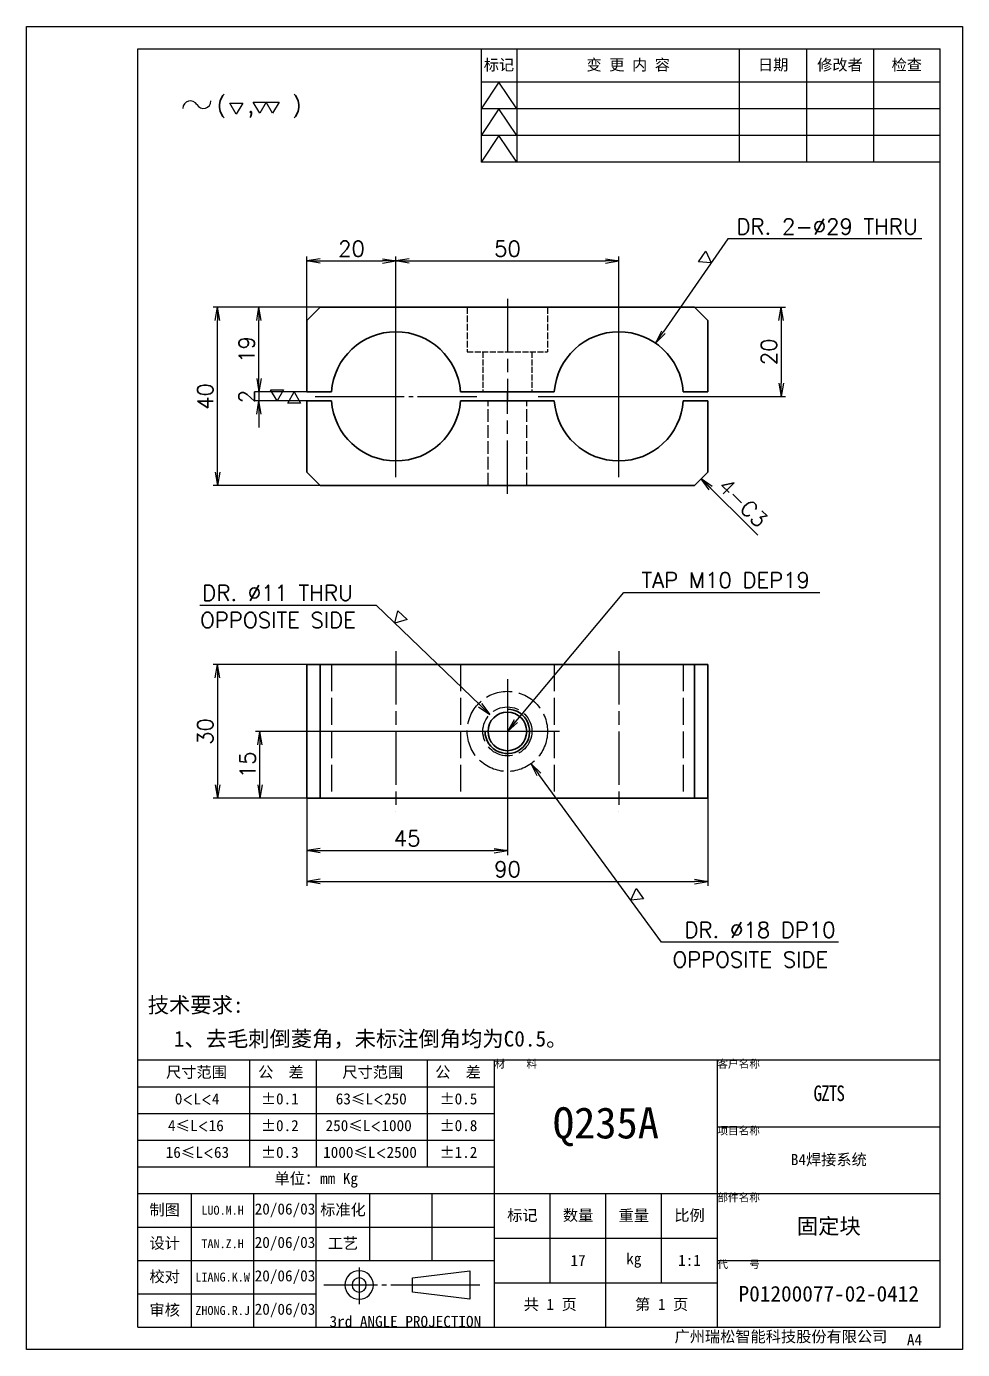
# Model space of a CAD drawing. Header units: millimetres. Extents: x -73083 to 81340, y -6859 to 6812.
# Drawn here: x 50551.1 to 50761.1, y -6850.2 to -6553.2 of the extents above; entities that cross this region are included whole.
import ezdxf

# ---------------------------------------------------------------- set-up
doc = ezdxf.new("R2010")
doc.units = ezdxf.units.MM
for name, pattern in [('AM_ISO02W050', [7.5, 6, -1.5]), ('AM_ISO08W050', [18, 12, -1.5, 3, -1.5]), ('CENTER-HOKUTO', [23, 20, -1, 1, -1])]:
    doc.linetypes.add(name, pattern=pattern)
for name, color, linetype in [('A4', 7, 'Continuous'), ('title_frame', 7, 'Continuous'), ('word_dim', 253, 'Continuous')]:
    doc.layers.add(name, color=color, linetype=linetype)
for name, color, linetype, lineweight in [('AM_7', 2, 'AM_ISO08W050', 25), ('AM_HID', 1, 'AM_ISO02W050', 25), ('SOLID LINE', 7, 'Continuous', 30)]:
    doc.layers.add(name, color=color, linetype=linetype, lineweight=lineweight)
doc.styles.get("Standard").update_dxf_attribs({"font": 'romans.shx', "bigfont": 'bigfont.shx'})
doc.dimstyles.new('STANDARD 1-1', dxfattribs={"dimtxt": 3.5, "dimasz": 3, "dimexe": 1, "dimexo": 0, "dimgap": 1, "dimtad": 3, "dimdsep": 46, "dimtxsty": 'Standard', "dimblk1": 'OPEN', "dimblk2": 'OPEN', "dimsah": 1, "dimcen": 0, "dimclrd": 256, "dimclre": 256, "dimclrt": 3, "dimazin": 2, "dimtfac": 1, "dimtmove": 0, "dimatfit": 3, "dimldrblk": 'OPEN', "dimfxl": 0, "dimtolj": 1, "dimtzin": 0, "dimarcsym": 0})

# ---------------------------------------------------------------- blocks, each defined once
blk = doc.blocks.new('_Open')
at = {"color": 0, "lineweight": -2}
for p, q in [((-1, 0.167), (0, 0)), ((-1, -0.167), (0, 0)), ((0, 0), (-1, 0))]:
    blk.add_line(p, q, dxfattribs=at)
blk = doc.blocks.new('*D505')
at = {"layer": 'DEFPOINTS', "color": 0, "ltscale": 2}
for p in [(50593.92, -6616.27), (50616.96, -6616.27), (50616.96, -6656.27)]:
    blk.add_point(p, dxfattribs=at)
at = {"layer": 'word_dim', "lineweight": -2, "ltscale": 2}
for p, q in [((50616.96, -6616.27), (50592.92, -6616.27)), ((50593.92, -6653.27), (50593.92, -6619.27)), ((50616.96, -6656.27), (50592.92, -6656.27))]:
    blk.add_line(p, q, dxfattribs=at)
at = {"layer": 'word_dim', "lineweight": -2, "ltscale": 2, "xscale": 3, "yscale": 3, "zscale": 3}
for p, rotation in [((50593.92, -6616.27), 90), ((50593.92, -6656.27), 270)]:
    blk.add_blockref('_Open', p, dxfattribs=dict(at, rotation=rotation))
at = {"layer": 'word_dim', "color": 3, "ltscale": 2, "insert": (50591.17, -6636.27), "char_height": 3.5, "attachment_point": 5, "rotation": 90}
blk.add_mtext('\\A1;40', dxfattribs=at)
blk = doc.blocks.new('*D506')
at = {"layer": 'DEFPOINTS', "color": 0, "ltscale": 2}
for p in [(50603.23, -6616.27), (50616.96, -6616.27), (50613.96, -6635.27)]:
    blk.add_point(p, dxfattribs=at)
at = {"layer": 'word_dim', "lineweight": -2, "ltscale": 2}
for p, q in [((50616.96, -6616.27), (50602.23, -6616.27)), ((50603.23, -6632.27), (50603.23, -6619.27)), ((50613.96, -6635.27), (50602.23, -6635.27))]:
    blk.add_line(p, q, dxfattribs=at)
at = {"layer": 'word_dim', "lineweight": -2, "ltscale": 2, "xscale": 3, "yscale": 3, "zscale": 3}
for p, rotation in [((50603.23, -6616.27), 90), ((50603.23, -6635.27), 270)]:
    blk.add_blockref('_Open', p, dxfattribs=dict(at, rotation=rotation))
at = {"layer": 'word_dim', "color": 3, "ltscale": 2, "insert": (50600.48, -6625.77), "char_height": 3.5, "attachment_point": 5, "rotation": 90}
blk.add_mtext('\\A1;19', dxfattribs=at)
blk = doc.blocks.new('*D507')
at = {"layer": 'DEFPOINTS', "color": 0, "ltscale": 2}
for p in [(50603.23, -6637.27), (50613.96, -6635.27), (50613.96, -6637.27)]:
    blk.add_point(p, dxfattribs=at)
at = {"layer": 'word_dim', "lineweight": -2, "ltscale": 2}
for p, q in [((50603.23, -6632.27), (50603.23, -6629.27)), ((50613.96, -6635.27), (50602.23, -6635.27)), ((50613.96, -6637.27), (50602.23, -6637.27)), ((50603.23, -6635.27), (50603.23, -6637.27)), ((50603.23, -6640.27), (50603.23, -6643.27))]:
    blk.add_line(p, q, dxfattribs=at)
at = {"layer": 'word_dim', "lineweight": -2, "ltscale": 2, "xscale": 3, "yscale": 3, "zscale": 3}
for p, rotation in [((50603.23, -6635.27), 270), ((50603.23, -6637.27), 90)]:
    blk.add_blockref('_Open', p, dxfattribs=dict(at, rotation=rotation))
at = {"layer": 'word_dim', "color": 3, "ltscale": 2, "insert": (50600.48, -6636.27), "char_height": 3.5, "attachment_point": 5, "rotation": 90}
blk.add_mtext('\\A1;2', dxfattribs=at)
blk = doc.blocks.new('*D508')
at = {"layer": 'DEFPOINTS', "color": 0, "ltscale": 2}
for p in [(50633.96, -6605.88), (50613.96, -6619.27), (50633.96, -6636.27)]:
    blk.add_point(p, dxfattribs=at)
at = {"layer": 'word_dim', "lineweight": -2, "ltscale": 2}
for p, q in [((50613.96, -6619.27), (50613.96, -6604.88)), ((50633.96, -6636.27), (50633.96, -6604.88)), ((50616.96, -6605.88), (50630.96, -6605.88))]:
    blk.add_line(p, q, dxfattribs=at)
at = {"layer": 'word_dim', "lineweight": -2, "ltscale": 2, "xscale": 3, "yscale": 3, "zscale": 3, "rotation": 180}
blk.add_blockref('_Open', (50613.96, -6605.88), dxfattribs=at)
at = {"layer": 'word_dim', "lineweight": -2, "ltscale": 2, "xscale": 3, "yscale": 3, "zscale": 3}
blk.add_blockref('_Open', (50633.96, -6605.88), dxfattribs=at)
at = {"layer": 'word_dim', "color": 3, "ltscale": 2, "insert": (50623.96, -6603.13), "char_height": 3.5, "attachment_point": 5}
blk.add_mtext('\\A1;20', dxfattribs=at)
blk = doc.blocks.new('*D509')
at = {"layer": 'DEFPOINTS', "color": 0, "ltscale": 2}
for p in [(50683.96, -6605.88), (50633.96, -6636.27), (50683.96, -6636.27)]:
    blk.add_point(p, dxfattribs=at)
at = {"layer": 'word_dim', "lineweight": -2, "ltscale": 2}
for p, q in [((50633.96, -6636.27), (50633.96, -6604.88)), ((50683.96, -6636.27), (50683.96, -6604.88)), ((50636.96, -6605.88), (50680.96, -6605.88))]:
    blk.add_line(p, q, dxfattribs=at)
at = {"layer": 'word_dim', "lineweight": -2, "ltscale": 2, "xscale": 3, "yscale": 3, "zscale": 3, "rotation": 180}
blk.add_blockref('_Open', (50633.96, -6605.88), dxfattribs=at)
at = {"layer": 'word_dim', "lineweight": -2, "ltscale": 2, "xscale": 3, "yscale": 3, "zscale": 3}
blk.add_blockref('_Open', (50683.96, -6605.88), dxfattribs=at)
at = {"layer": 'word_dim', "color": 3, "ltscale": 2, "insert": (50658.96, -6603.13), "char_height": 3.5, "attachment_point": 5}
blk.add_mtext('\\A1;50', dxfattribs=at)
blk = doc.blocks.new('*D510')
at = {"layer": 'DEFPOINTS', "color": 0, "ltscale": 2}
for p in [(50700.96, -6616.27), (50683.96, -6636.27), (50720.38, -6636.27)]:
    blk.add_point(p, dxfattribs=at)
at = {"layer": 'word_dim', "lineweight": -2, "ltscale": 2}
for p, q in [((50700.96, -6616.27), (50721.38, -6616.27)), ((50720.38, -6619.27), (50720.38, -6633.27)), ((50683.96, -6636.27), (50721.38, -6636.27))]:
    blk.add_line(p, q, dxfattribs=at)
at = {"layer": 'word_dim', "lineweight": -2, "ltscale": 2, "xscale": 3, "yscale": 3, "zscale": 3}
for p, rotation in [((50720.38, -6616.27), 90), ((50720.38, -6636.27), 270)]:
    blk.add_blockref('_Open', p, dxfattribs=dict(at, rotation=rotation))
at = {"layer": 'word_dim', "color": 3, "ltscale": 2, "insert": (50717.63, -6626.27), "char_height": 3.5, "attachment_point": 5, "rotation": 90}
blk.add_mtext('\\A1;20', dxfattribs=at)
blk = doc.blocks.new('*D511')
at = {"layer": 'DEFPOINTS', "color": 0, "ltscale": 2}
for p in [(50692.21, -6624.35), (50675.7, -6648.19)]:
    blk.add_point(p, dxfattribs=at)
at = {"layer": 'word_dim', "lineweight": -2, "ltscale": 2}
for p, q in [((50708.43, -6600.91), (50693.92, -6621.88)), ((50751.96, -6600.91), (50708.43, -6600.91))]:
    blk.add_line(p, q, dxfattribs=at)
at = {"layer": 'word_dim', "lineweight": -2, "ltscale": 2, "xscale": 3, "yscale": 3, "zscale": 3, "rotation": 235.3123604452405}
blk.add_blockref('_Open', (50692.21, -6624.35), dxfattribs=at)
at = {"layer": 'word_dim', "color": 3, "ltscale": 2, "insert": (50730.69, -6598.16), "char_height": 3.5, "attachment_point": 5}
blk.add_mtext('\\A1;DR. 2-∅29 THRU', dxfattribs=at)
blk = doc.blocks.new('shiage1')
at = {"layer": 'word_dim', "color": 3, "linetype": 'Continuous'}
for p, q in [((0, 0), (-1.44, 2.5)), ((-1.44, 2.5), (1.44, 2.5)), ((1.44, 2.5), (0, 0))]:
    blk.add_line(p, q, dxfattribs=at)
blk = doc.blocks.new('*D512')
at = {"layer": 'DEFPOINTS', "color": 0, "ltscale": 2}
for p in [(50613.96, -6696.47), (50593.93, -6726.47), (50613.96, -6726.47)]:
    blk.add_point(p, dxfattribs=at)
at = {"layer": 'word_dim', "lineweight": -2, "ltscale": 2}
for p, q in [((50613.96, -6696.47), (50592.93, -6696.47)), ((50593.93, -6699.47), (50593.93, -6723.47)), ((50613.96, -6726.47), (50592.93, -6726.47))]:
    blk.add_line(p, q, dxfattribs=at)
at = {"layer": 'word_dim', "lineweight": -2, "ltscale": 2, "xscale": 3, "yscale": 3, "zscale": 3}
for p, rotation in [((50593.93, -6696.47), 90), ((50593.93, -6726.47), 270)]:
    blk.add_blockref('_Open', p, dxfattribs=dict(at, rotation=rotation))
at = {"layer": 'word_dim', "color": 3, "ltscale": 2, "insert": (50591.18, -6711.47), "char_height": 3.5, "attachment_point": 5, "rotation": 90}
blk.add_mtext('\\A1;30', dxfattribs=at)
blk = doc.blocks.new('*D513')
at = {"layer": 'DEFPOINTS', "color": 0, "ltscale": 2}
for p in [(50613.96, -6726.47), (50703.96, -6726.47), (50703.96, -6745.17)]:
    blk.add_point(p, dxfattribs=at)
at = {"layer": 'word_dim', "lineweight": -2, "ltscale": 2}
for p, q in [((50613.96, -6726.47), (50613.96, -6746.17)), ((50703.96, -6726.47), (50703.96, -6746.17)), ((50616.96, -6745.17), (50700.96, -6745.17))]:
    blk.add_line(p, q, dxfattribs=at)
at = {"layer": 'word_dim', "lineweight": -2, "ltscale": 2, "xscale": 3, "yscale": 3, "zscale": 3, "rotation": 180}
blk.add_blockref('_Open', (50613.96, -6745.17), dxfattribs=at)
at = {"layer": 'word_dim', "lineweight": -2, "ltscale": 2, "xscale": 3, "yscale": 3, "zscale": 3}
blk.add_blockref('_Open', (50703.96, -6745.17), dxfattribs=at)
at = {"layer": 'word_dim', "color": 3, "ltscale": 2, "insert": (50658.96, -6742.42), "char_height": 3.5, "attachment_point": 5}
blk.add_mtext('\\A1;90', dxfattribs=at)
blk = doc.blocks.new('*D514')
at = {"layer": 'DEFPOINTS', "color": 0, "ltscale": 2}
for p in [(50658.96, -6711.47), (50613.96, -6726.47), (50658.96, -6738.23)]:
    blk.add_point(p, dxfattribs=at)
at = {"layer": 'word_dim', "lineweight": -2, "ltscale": 2}
for p, q in [((50658.96, -6711.47), (50658.96, -6739.23)), ((50613.96, -6726.47), (50613.96, -6739.23)), ((50616.96, -6738.23), (50655.96, -6738.23))]:
    blk.add_line(p, q, dxfattribs=at)
at = {"layer": 'word_dim', "lineweight": -2, "ltscale": 2, "xscale": 3, "yscale": 3, "zscale": 3, "rotation": 180}
blk.add_blockref('_Open', (50613.96, -6738.23), dxfattribs=at)
at = {"layer": 'word_dim', "lineweight": -2, "ltscale": 2, "xscale": 3, "yscale": 3, "zscale": 3}
blk.add_blockref('_Open', (50658.96, -6738.23), dxfattribs=at)
at = {"layer": 'word_dim', "color": 3, "ltscale": 2, "insert": (50636.46, -6735.48), "char_height": 3.5, "attachment_point": 5}
blk.add_mtext('\\A1;45', dxfattribs=at)
blk = doc.blocks.new('*D515')
at = {"layer": 'DEFPOINTS', "color": 0, "ltscale": 2}
for p in [(50603.44, -6711.47), (50658.96, -6711.47), (50613.96, -6726.47)]:
    blk.add_point(p, dxfattribs=at)
at = {"layer": 'word_dim', "lineweight": -2, "ltscale": 2}
for p, q in [((50658.96, -6711.47), (50602.44, -6711.47)), ((50603.44, -6723.47), (50603.44, -6714.47)), ((50613.96, -6726.47), (50602.44, -6726.47))]:
    blk.add_line(p, q, dxfattribs=at)
at = {"layer": 'word_dim', "lineweight": -2, "ltscale": 2, "xscale": 3, "yscale": 3, "zscale": 3}
for p, rotation in [((50603.44, -6711.47), 90), ((50603.44, -6726.47), 270)]:
    blk.add_blockref('_Open', p, dxfattribs=dict(at, rotation=rotation))
at = {"layer": 'word_dim', "color": 3, "ltscale": 2, "insert": (50600.69, -6718.97), "char_height": 3.5, "attachment_point": 5, "rotation": 90}
blk.add_mtext('\\A1;15', dxfattribs=at)
blk = doc.blocks.new('shiage0')
at = {"layer": 'word_dim', "color": 3, "linetype": 'Continuous'}
for centre, start, end in [((1.69, 0), 30, 180), ((4.61, 1.69), 210, 0)]:
    blk.add_arc(centre, 1.69, start, end, dxfattribs=at)
blk = doc.blocks.new('11')
at = {"layer": 'title_frame', "color": 3, "linetype": 'Continuous'}
for points in [[(20.38, 3.57), (18.93, 6.07), (24.71, 6.07), (23.27, 3.57), (21.82, 6.07)], [(15.1, 3.38), (13.66, 5.88), (16.55, 5.88)]]:
    blk.add_lwpolyline(points, close=True, dxfattribs=at)
blk.add_blockref('shiage0', (3.13, 4.67), dxfattribs=at)
blk.add_text('(  ,   )', height=3.5, dxfattribs=at).set_placement((10.71, 3.7))
blk = doc.blocks.new('*D516')
at = {"layer": 'DEFPOINTS', "color": 0, "ltscale": 2}
for p in [(50654.99, -6707.66), (50662.92, -6715.28)]:
    blk.add_point(p, dxfattribs=at)
at = {"layer": 'word_dim', "lineweight": -2, "ltscale": 2}
for p, q in [((50589.96, -6683.14), (50629.49, -6683.14)), ((50629.49, -6683.14), (50652.83, -6705.58))]:
    blk.add_line(p, q, dxfattribs=at)
at = {"layer": 'word_dim', "lineweight": -2, "ltscale": 2, "xscale": 3, "yscale": 3, "zscale": 3, "rotation": 316.1237515405094}
blk.add_blockref('_Open', (50654.99, -6707.66), dxfattribs=at)
at = {"layer": 'word_dim', "color": 3, "ltscale": 2, "insert": (50607.39, -6680.39), "char_height": 3.5, "attachment_point": 5}
blk.add_mtext('\\A1;DR. ∅11 THRU', dxfattribs=at)
blk = doc.blocks.new('*D517')
at = {"layer": 'DEFPOINTS', "color": 0, "ltscale": 2}
for p in [(50653.64, -6704.2), (50664.27, -6718.73)]:
    blk.add_point(p, dxfattribs=at)
at = {"layer": 'word_dim', "lineweight": -2, "ltscale": 2}
for p, q in [((50693.55, -6758.79), (50666.04, -6721.16)), ((50733.25, -6758.79), (50693.55, -6758.79))]:
    blk.add_line(p, q, dxfattribs=at)
at = {"layer": 'word_dim', "lineweight": -2, "ltscale": 2, "xscale": 3, "yscale": 3, "zscale": 3, "rotation": 126.1717818509549}
blk.add_blockref('_Open', (50664.27, -6718.73), dxfattribs=at)
at = {"layer": 'word_dim', "color": 3, "ltscale": 2, "insert": (50715.65, -6756.04), "char_height": 3.5, "attachment_point": 5}
blk.add_mtext('\\A1;DR. ∅18 DP10', dxfattribs=at)

msp = doc.modelspace()

# ---------------------------------------------------------------- linework, layer by layer
at = {"color": 7, "lineweight": 35, "ltscale": 0.106066}
for p, q in [((50613.95591, -6619.26886), (50616.95591, -6616.26886)), ((50700.95591, -6616.26886), (50703.95591, -6619.26886)), ((50616.95591, -6656.26886), (50613.95591, -6653.26886)), ((50703.95591, -6653.26886), (50700.95591, -6656.26886))]:
    msp.add_line(p, q, dxfattribs=at)
at = {"color": 7, "lineweight": 35}
for p, q in [((50616.95591, -6616.26886), (50700.95591, -6616.26886)), ((50669.49106, -6635.26886), (50648.42075, -6635.26886)), ((50648.42075, -6637.26886), (50669.49106, -6637.26886)), ((50700.95591, -6656.26886), (50616.95591, -6656.26886)), ((50613.95591, -6696.46906), (50613.95591, -6726.46906)), ((50700.95591, -6696.46954), (50616.95591, -6696.46906)), ((50616.95591, -6726.46906), (50616.95591, -6696.46906)), ((50700.95591, -6696.46954), (50700.95591, -6726.46954)), ((50703.95591, -6726.46954), (50703.95591, -6696.46954)), ((50616.95591, -6726.46906), (50700.95591, -6726.46954))]:
    msp.add_line(p, q, dxfattribs=at)
at = {"color": 7, "lineweight": 35, "ltscale": 0.4}
for p, q in [((50613.95591, -6635.26886), (50613.95591, -6619.26886)), ((50703.95591, -6619.26886), (50703.95591, -6635.26886)), ((50613.95591, -6653.26886), (50613.95591, -6637.26886)), ((50703.95591, -6637.26886), (50703.95591, -6653.26886))]:
    msp.add_line(p, q, dxfattribs=at)
at = {"color": 2, "linetype": 'CENTER-HOKUTO'}
for p, q in [((50633.95591, -6654.39386), (50633.95591, -6618.14386)), ((50683.95591, -6654.39386), (50683.95591, -6618.14386)), ((50615.83091, -6636.26886), (50652.08091, -6636.26886)), ((50665.83091, -6636.26886), (50702.08091, -6636.26886))]:
    msp.add_line(p, q, dxfattribs=at)
at = {"color": 7, "lineweight": 35, "ltscale": 0.138379}
for p, q in [((50619.49106, -6635.26886), (50613.95591, -6635.26886)), ((50613.95591, -6637.26886), (50619.49106, -6637.26886)), ((50703.95591, -6635.26886), (50698.42075, -6635.26886)), ((50698.42075, -6637.26886), (50703.95591, -6637.26886))]:
    msp.add_line(p, q, dxfattribs=at)
at = {"color": 7, "lineweight": 35, "ltscale": 0.075}
for p, q in [((50616.95591, -6696.46906), (50613.95591, -6696.46906)), ((50703.95591, -6696.46954), (50700.95591, -6696.46954)), ((50613.95591, -6726.46906), (50616.95591, -6726.46906)), ((50700.95591, -6726.46954), (50703.95591, -6726.46954))]:
    msp.add_line(p, q, dxfattribs=at)
at = {"color": 7, "lineweight": 35}
msp.add_circle((50658.95591, -6711.46906), 4.338, dxfattribs=at)
for centre, start, end in [((50633.95591, -6636.26886), 3.9543974, 176.0452572), ((50683.95591, -6636.26886), 3.9543974, 176.0452572), ((50633.95591, -6636.26886), 183.9544013, 356.0452534), ((50683.95591, -6636.26886), 183.9544013, 356.0452534)]:
    msp.add_arc(centre, 14.5, start, end, dxfattribs=at)
at = {"color": 6, "lineweight": 35}
msp.add_arc((50658.95591, -6711.4693), 5, 179.9972024, 90, dxfattribs=at)
at = {"layer": 'A4', "linetype": 'Continuous'}
msp.add_lwpolyline([(50551.07023, -6553.23225), (50761.07023, -6553.23225), (50761.07023, -6850.23225), (50551.07023, -6850.23225)], close=True, dxfattribs=at)
at = {"layer": 'AM_7'}
for p, q in [((50658.95591, -6614.36847), (50658.95591, -6637.16925)), ((50658.95591, -6658.16876), (50658.95591, -6635.36847)), ((50633.95591, -6693.46906), (50633.95591, -6729.46954)), ((50683.95591, -6693.46906), (50683.95591, -6729.47003)), ((50658.95591, -6699.76935), (50658.95591, -6723.16925)), ((50670.65513, -6711.46906), (50647.25669, -6711.46906))]:
    msp.add_line(p, q, dxfattribs=at)
at = {"layer": 'AM_HID', "ltscale": 0.25}
for p, q in [((50649.95591, -6616.26886), (50649.95591, -6626.26886)), ((50667.95591, -6616.26886), (50667.95591, -6626.26886))]:
    msp.add_line(p, q, dxfattribs=at)
at = {"layer": 'AM_HID', "ltscale": 0.225}
for p, q in [((50649.95591, -6626.26886), (50658.95591, -6626.26886)), ((50653.45591, -6626.26886), (50653.45591, -6635.26886)), ((50658.95591, -6626.26886), (50667.95591, -6626.26886)), ((50664.45591, -6626.26886), (50664.45591, -6635.26886))]:
    msp.add_line(p, q, dxfattribs=at)
at = {"layer": 'AM_HID', "ltscale": 0.475}
for p, q in [((50654.61606, -6656.26886), (50654.61606, -6637.26886)), ((50663.29185, -6656.26886), (50663.29185, -6637.26886))]:
    msp.add_line(p, q, dxfattribs=at)
at = {"layer": 'AM_HID'}
for p, q in [((50616.95591, -6696.46906), (50616.95591, -6726.46906)), ((50619.49106, -6696.46906), (50619.49106, -6726.46906)), ((50619.49106, -6696.46906), (50619.49106, -6726.46906)), ((50648.42075, -6696.46906), (50648.42075, -6726.46906)), ((50648.42075, -6696.46906), (50648.42075, -6726.46906)), ((50669.49106, -6696.46906), (50669.49106, -6726.46906)), ((50669.49106, -6696.46906), (50669.49106, -6726.46906)), ((50698.42075, -6696.46954), (50698.42075, -6726.46954)), ((50698.42075, -6696.46954), (50698.42075, -6726.46954)), ((50700.95591, -6726.46954), (50700.95591, -6696.46954))]:
    msp.add_line(p, q, dxfattribs=at)
for radius in [9, 5.5]:
    msp.add_circle((50658.95591, -6711.46906), radius, dxfattribs=at)
at = {"layer": 'title_frame', "linetype": 'Continuous'}
for p, q in [((50576.07023, -6558.23225), (50756.07023, -6558.23225)), ((50576.07023, -6845.23225), (50576.07023, -6558.23225)), ((50653.07023, -6558.23225), (50653.07023, -6583.73225)), ((50661.07023, -6558.23225), (50661.07023, -6583.73225)), ((50711.07023, -6583.73225), (50711.07023, -6558.23225)), ((50726.07023, -6558.23225), (50726.07023, -6583.73225)), ((50741.07023, -6558.23225), (50741.07023, -6583.73225)), ((50756.07023, -6845.23225), (50756.07023, -6558.23225)), ((50756.07023, -6565.73225), (50653.07023, -6565.73225)), ((50657.07023, -6565.73225), (50653.07023, -6571.73225)), ((50661.07023, -6571.73225), (50657.07023, -6565.73225)), ((50756.07023, -6571.73225), (50653.07023, -6571.73225)), ((50657.07023, -6571.73225), (50653.07023, -6577.73225)), ((50661.07023, -6577.73225), (50657.07023, -6571.73225)), ((50756.07023, -6577.73225), (50653.07023, -6577.73225)), ((50657.07023, -6577.73225), (50653.07023, -6583.73225)), ((50661.07023, -6583.73225), (50657.07023, -6577.73225)), ((50756.07023, -6583.73225), (50653.07023, -6583.73225)), ((50576.07023, -6785.23225), (50756.07023, -6785.23225)), ((50576.07023, -6845.23225), (50576.07023, -6785.23225)), ((50601.07023, -6785.23225), (50601.07023, -6809.23225)), ((50616.07023, -6785.23225), (50616.07023, -6809.23225)), ((50641.07023, -6809.23225), (50641.07023, -6785.23225)), ((50656.07023, -6845.23225), (50656.07023, -6785.23225)), ((50706.07023, -6845.23225), (50706.07023, -6785.23225)), ((50756.07023, -6845.23225), (50756.07023, -6785.23225)), ((50576.07023, -6791.23225), (50656.07023, -6791.23225)), ((50576.07023, -6797.23225), (50656.07023, -6797.23225)), ((50706.07023, -6800.23225), (50756.07023, -6800.23225)), ((50576.07023, -6803.23225), (50656.07023, -6803.23225)), ((50576.07023, -6809.23225), (50656.07023, -6809.23225)), ((50576.07023, -6815.23225), (50756.07023, -6815.23225)), ((50588.07023, -6845.23225), (50588.07023, -6815.23225)), ((50602.07023, -6845.23225), (50602.07023, -6815.23225)), ((50616.07023, -6845.23225), (50616.07023, -6815.23225)), ((50628.07023, -6830.23225), (50628.07023, -6815.23225)), ((50642.07023, -6830.23225), (50642.07023, -6815.23225)), ((50668.57023, -6835.23225), (50668.57023, -6815.23225)), ((50681.07023, -6845.23225), (50681.07023, -6815.23225)), ((50693.57023, -6835.23225), (50693.57023, -6815.23225)), ((50576.07023, -6822.73225), (50656.07023, -6822.73225)), ((50656.07023, -6825.23225), (50706.07023, -6825.23225)), ((50576.07023, -6830.23225), (50656.07023, -6830.23225)), ((50706.07023, -6830.23225), (50756.07023, -6830.23225)), ((50656.07023, -6835.23225), (50706.07023, -6835.23225)), ((50576.07023, -6837.73225), (50616.07023, -6837.73225)), ((50576.07023, -6845.23225), (50756.07023, -6845.23225)), ((50576.07023, -6845.23225), (50756.07023, -6845.23225))]:
    msp.add_line(p, q, dxfattribs=at)
at = {"layer": 'title_frame', "color": 2, "linetype": 'CENTER-HOKUTO'}
for p, q in [((50625.70472, -6831.81383), (50625.70472, -6840.08263)), ((50652.81032, -6835.74983), (50617.80232, -6835.74983))]:
    msp.add_line(p, q, dxfattribs=at)
at = {"layer": 'title_frame', "color": 3, "linetype": 'Continuous'}
for p, q in [((50637.70472, -6834.14983), (50650.50472, -6832.54983)), ((50650.50472, -6832.54983), (50650.50472, -6838.94983)), ((50637.70472, -6837.34983), (50637.70472, -6834.14983)), ((50650.50472, -6838.94983), (50637.70472, -6837.34983))]:
    msp.add_line(p, q, dxfattribs=at)
for radius in [3.2, 1.6]:
    msp.add_arc((50625.70472, -6835.74983), radius, 0, 359.9893827, dxfattribs=at)
at = {"layer": 'word_dim', "color": 3, "linetype": 'Continuous'}
for points in [[(50607.29758, -6637.26886), (50605.85258, -6634.76605), (50608.74258, -6634.76605)], [(50611.13043, -6635.26886), (50612.57543, -6637.77167), (50609.68543, -6637.77167)]]:
    msp.add_lwpolyline(points, close=True, dxfattribs=at)

# ---------------------------------------------------------------- block references
at = {"layer": 'word_dim', "color": 3, "linetype": 'Continuous', "ltscale": 5}
msp.add_blockref('11', (50583.02988, -6576.29851), dxfattribs=at)
at = {"layer": 'word_dim', "color": 3, "rotation": 55.31236044501541}
msp.add_blockref('shiage1', (50704.6927, -6606.30732), dxfattribs=at)
at = {"layer": 'word_dim', "color": 3, "linetype": 'Continuous', "rotation": 316.1237515403317}
msp.add_blockref('shiage1', (50633.70633, -6687.191), dxfattribs=at)
at = {"layer": 'word_dim', "color": 3, "ltscale": 2, "rotation": 306.1717818507711}
msp.add_blockref('shiage1', (50686.66067, -6749.36196), dxfattribs=at)

# ---------------------------------------------------------------- texts
at = {"layer": 'SOLID LINE', "ltscale": 0.5}
for s, insert, char_height, width, attachment_point in [('\\pt15;{\\fSimHei|b0|i0|c134|p2;\\C3;标记}', (50657.07023, -6561.98225), 2.5, 8, 5), ('\\pt15;{\\fSimHei|b0|i0|c134|p2;\\C3;变 更 内 容}', (50686.07023, -6561.98225), 2.5, 50, 5), ('\\pt15;{\\fSimHei|b0|i0|c134|p2;\\C3;日期}', (50718.57023, -6561.98225), 2.5, 15, 5), ('\\pt15;{\\fSimHei|b0|i0|c134|p2;\\C3;修改者}', (50733.57023, -6561.98225), 2.5, 15, 5), ('\\pt15;{\\fSimHei|b0|i0|c134|p2;\\C3;检查}', (50748.57023, -6561.98225), 2.5, 15, 5), ('\\pt21;{\\fSimHei|b0|i0|c134|p2;\\C3;技术要求:}', (50578.28369, -6771.13823), 3.5, 30.060526, 1), ('\\pt21;{\\fSimHei|b0|i0|c134|p2;\\C3;\\P1、去毛刺倒菱角，未标注倒角均为C0.5。}', (50584.13301, -6772.87944), 3.5, 111.5909352, 1), ('\\pt15;{\\fSimHei|b0|i0|c134|p2;\\C3;尺寸范围}', (50582.39019, -6786.70331), 2.5, 45.3015188, 1), ('\\pt15;{\\fSimHei|b0|i0|c134|p2;\\C3;公  差}', (50603.04393, -6786.70331), 2.5, 45.3015188, 1), ('\\pt15;{\\fSimHei|b0|i0|c134|p2;\\C3;尺寸范围}', (50621.93765, -6786.70331), 2.5, 45.3015188, 1), ('\\pt15;{\\fSimHei|b0|i0|c134|p2;\\C3;公  差}', (50642.77629, -6786.70331), 2.5, 45.3015188, 1), ('{\\fSimHei|b0|i0|c134|p2;\\C3;材    料}', (50656.07023, -6785.23225), 1.75, 50, 1), ('\\pt10.5;{\\fSimHei|b0|i0|c134|p2;\\C3;客户名称}', (50706.07023, -6785.23225), 1.75, 50, 1), ('{\\fSimHei|b0|i0|c134|p2;\\W0.8;\\T0.9;\\C3;GZTS}', (50731.07023, -6792.73225), 3.5, 50, 5), ('\\pt15;{\\fSimHei|b0|i0|c134|p2;\\C3;0\\Fromans,bigfont|c134;\\H0.9583x;<\\fSimHei|b0|i0|c134|p2;\\H1.044x;L\\Fromans,bigfont|c134;\\H0.9583x;<\\fSimHei|b0|i0|c134|p2;\\H1.044x;4}', (50584.35076, -6792.70331), 2.5, 45.3015188, 1), ('\\pt15;{\\fSimHei|b0|i0|c134|p2;\\C3;%%P0.1}', (50603.65257, -6792.70331), 2.5, 45.3015188, 1), ('\\pt15;{\\fSimHei|b0|i0|c134|p2;\\C3;63\\H0.9583x;≤\\H1.044x;L\\Fromans,bigfont|c134;\\H0.9579x;<\\fSimHei|b0|i0|c134|p2;\\H1.044x;250}', (50620.45391, -6792.70331), 2.5, 45.3015188, 1), ('\\pt15;{\\fSimHei|b0|i0|c134|p2;\\C3;%%P0.5}', (50643.7229, -6792.70331), 2.5, 45.3015188, 1), ('\\pt42;{\\fSimHei|b0|i0|c134|p2;\\C3;Q235A}', (50681.07023, -6800.23225), 7, 50, 5), ('\\pt15;{\\fSimHei|b0|i0|c134|p2;\\C3;4\\H0.9583x;≤\\H1.043x;L\\Fromans,bigfont|c134;\\H0.9588x;<\\fSimHei|b0|i0|c134|p2;\\H1.043x;16}', (50582.81675, -6798.70331), 2.5, 45.3015188, 1), ('\\pt15;{\\fSimHei|b0|i0|c134|p2;\\C3;%%P0.2}', (50603.65257, -6798.70331), 2.5, 45.3015188, 1), ('\\pt15;{\\fSimHei|b0|i0|c134|p2;\\C3;250\\H0.9583x;≤\\H1.044x;L\\Fromans,bigfont|c134;\\H0.9579x;<\\fSimHei|b0|i0|c134|p2;\\H1.044x;1000}', (50618.17127, -6798.70331), 2.5, 45.3015188, 1), ('\\pt15;{\\fSimHei|b0|i0|c134|p2;\\C3;%%P0.8}', (50643.7229, -6798.70331), 2.5, 45.3015188, 1), ('\\pt10.5;{\\fSimHei|b0|i0|c134|p2;\\C3;项目名称}', (50706.07023, -6800.23225), 1.75, 50, 1), ('\\pt15;{\\fSimHei|b0|i0|c134|p2;\\C3;16\\H0.9583x;≤\\H1.044x;L\\Fromans,bigfont|c134;\\H0.9579x;<\\fSimHei|b0|i0|c134|p2;\\H1.044x;63}', (50582.3017, -6804.70331), 2.5, 45.3015188, 1), ('\\pt15;{\\fSimHei|b0|i0|c134|p2;\\C3;%%P0.3}', (50603.65257, -6804.70331), 2.5, 45.3015188, 1), ('\\pt15;{\\fSimHei|b0|i0|c134|p2;\\C3;%%P1.2}', (50643.7229, -6804.70331), 2.5, 45.3015188, 1), ('{\\fSimHei|b0|i0|c134|p2;\\C3;B4焊接系统}', (50731.07023, -6807.73225), 2.5, 50, 5), ('\\pt15;{\\fSimHei|b0|i0|c134|p2;\\C3;单位：mm Kg}', (50616.07023, -6812.23225), 2.5, 80, 5), ('\\pt10.5;{\\fSimHei|b0|i0|c134|p2;\\C3;部件名称}', (50706.07023, -6815.23225), 1.75, 50, 1), ('\\pt15;{\\fSimHei|b0|i0|c134|p2;\\C3;制图}', (50582.07023, -6818.98225), 2.5, 12, 5), ('\\pt72;{\\fSimHei|b0|i0|c134|p2;\\H0.8x;\\C3;LUO.M.H}', (50595.07023, -6818.98225), 2.5, 14, 5), ('\\pt15;{\\fSimHei|b0|i0|c134|p2;\\C3;20/06/03}', (50609.07023, -6818.98225), 2.5, 14, 5), ('\\pt15;{\\fSimHei|b0|i0|c134|p2;\\C3;标准化}', (50622.07023, -6818.98225), 2.5, 12, 5), ('\\pt15;{\\fSimHei|b0|i0|c134|p2;\\C3;标记}', (50662.32023, -6820.23225), 2.5, 12.5, 5), ('\\pt15;{\\fSimHei|b0|i0|c134|p2;\\C3;数量}', (50674.82023, -6820.23225), 2.5, 12.5, 5), ('\\pt15;{\\fSimHei|b0|i0|c134|p2;\\C3;重量}', (50687.32023, -6820.23225), 2.5, 12.5, 5), ('\\pt15;{\\fSimHei|b0|i0|c134|p2;\\C3;比例}', (50699.82023, -6820.23225), 2.5, 12.5, 5), ('{\\fSimHei|b0|i0|c134|p2;\\C3;固定块}', (50731.07023, -6822.73225), 3.5, 50, 5), ('\\pt15;{\\fSimHei|b0|i0|c134|p2;\\C3;设计}', (50582.07023, -6826.48225), 2.5, 12, 5), ('\\pt15;{\\fSimHei|b0|i0|c134|p2;\\C3;20/06/03}', (50609.07023, -6826.48225), 2.5, 14, 5), ('\\pt15;{\\fSimHei|b0|i0|c134|p2;\\C3;工艺}', (50622.07023, -6826.48225), 2.5, 12, 5), ('\\pt288;{\\fSimHei|b0|i0|c134|p2;\\H0.8x;\\C3;TAN.Z.H}', (50595.07023, -6826.48225), 2.5, 14, 5), ('\\pt15;{\\fSimHei|b0|i0|c134|p2;\\C3;17}', (50674.82023, -6830.23225), 2.5, 12.5, 5), ('\\pt15;{\\fSimHei|b0|i0|c134|p2;\\C3;kg}', (50687.32023, -6830.23225), 2.5, 12.5, 5), ('\\pt15;{\\fSimHei|b0|i0|c134|p2;\\C3;1:1}', (50699.82023, -6830.23225), 2.5, 12.5, 5), ('\\pt10.5;{\\fSimHei|b0|i0|c134|p2;\\C3;代    号}', (50706.07023, -6830.23225), 1.75, 50, 1), ('\\pt15;{\\fSimHei|b0|i0|c134|p2;\\C3;校对}', (50582.07023, -6833.98225), 2.5, 12, 5), ('\\pt288;{\\fSimHei|b0|i0|c134|p2;\\H0.8x;\\C3;LIANG.K.W}', (50595.07023, -6833.98225), 2.5, 14, 5), ('\\pt15;{\\fSimHei|b0|i0|c134|p2;\\C3;20/06/03}', (50609.07023, -6833.98225), 2.5, 14, 5), ('{\\fSimHei|b0|i0|c134|p2;\\C3;P01200077-02-0412}', (50731.07023, -6837.73225), 3.5, 50, 5), ('\\pt15;{\\fSimHei|b0|i0|c134|p2;\\C3;审核}', (50582.07023, -6841.48225), 2.5, 12, 5), ('\\pt15;{\\fSimHei|b0|i0|c134|p2;\\C3;20/06/03}', (50609.07023, -6841.48225), 2.5, 14, 5), ('\\pt15;{\\fSimHei|b0|i0|c134|p2;\\C3;共 1 页}', (50668.57023, -6840.23225), 2.5, 25, 5), ('\\pt15;{\\fSimHei|b0|i0|c134|p2;\\C3;第 1 页}', (50693.57023, -6840.23225), 2.5, 25, 5), ('\\pt288;{\\fSimHei|b0|i0|c134|p2;\\H0.8x;\\C3;ZHONG.R.J}', (50595.07023, -6841.48225), 2.5, 14, 5), ('{\\fSimHei|b0|i0|c134|p2;\\C3;3rd ANGLE PROJECTION}', (50636.07023, -6845.23225), 2.5, 40, 8)]:
    msp.add_mtext(s, dxfattribs=dict(at, insert=insert, char_height=char_height, width=width, attachment_point=attachment_point))
at = {"layer": 'SOLID LINE', "ltscale": 0.5, "insert": (50617.62257, -6804.70331), "char_height": 2.5, "width": 45.3015188, "attachment_point": 1, "line_spacing_factor": 0.72}
msp.add_mtext('\\pt15;{\\fSimHei|b0|i0|c134|p2;\\C3;1000\\H0.9583x;≤\\H1.044x;L\\Fromans,bigfont|c134;\\H0.9579x;<\\fSimHei|b0|i0|c134|p2;\\H1.044x;2500}', dxfattribs=at)
at = {"layer": 'word_dim', "color": 3, "linetype": 'Continuous'}
msp.add_text('4-C3', height=3.5, rotation=315, dxfattribs=at).set_placement((50705.95591, -6656.76886))
at = {"layer": 'word_dim', "color": 3, "linetype": 'Continuous', "char_height": 3.5, "attachment_point": 7}
for s, insert in [('TAP M10 DEP19', (50689.05104, -6679.28242)), ('OPPOSITE SIDE', (50590.04409, -6688.24255)), ('OPPOSITE SIDE', (50695.98011, -6764.44432))]:
    msp.add_mtext(s, dxfattribs=dict(at, insert=insert))
at = {"layer": 'word_dim', "linetype": 'Continuous', "char_height": 2.5, "width": 66.8459239, "attachment_point": 1}
for s, insert in [('\\pt15;{\\fSimHei|b0|i0|c134|p2;\\C3;广州瑞松智能科技股份有限公司}', (50696.46466, -6846.0659)), ('\\pt21;{\\fSimHei|b0|i0|c134|p2;\\C3;A4}', (50748.5973, -6846.77519))]:
    msp.add_mtext(s, dxfattribs=dict(at, insert=insert))

# ---------------------------------------------------------------- dimensions: what is measured, and where the dimension line sits
at = {"layer": 'word_dim', "ltscale": 2}
for p1, p2, text, picture, middle in [((50675.70393, -6648.19173), (50692.20789, -6624.34599), 'DR. 2-<> THRU', '*D511', (50730.69495, -6600.90996)), ((50662.92052, -6715.28112), (50654.9913, -6707.65699), 'DR. <> THRU', '*D516', (50607.39054, -6683.13742)), ((50653.64403, -6704.2038), (50664.26778, -6718.73432), 'DR. <> DP10', '*D517', (50715.65327, -6758.78923))]:
    dim = msp.add_diameter_dim_2p(p1=p1, p2=p2, text=text, dimstyle='STANDARD 1-1', override={"dimtoh": 1, "dimtofl": 0}, dxfattribs=at)
    dim.commit()
    dim.dimension.update_dxf_attribs({"geometry": picture, "text_midpoint": middle, "dimtype": 163})
for base, p1, p2, picture, middle in [((50633.95591, -6605.88108), (50613.95591, -6619.26886), (50633.95591, -6636.26886), '*D508', (50623.95591, -6603.13108)), ((50683.95591, -6605.88108), (50633.95591, -6636.26886), (50683.95591, -6636.26886), '*D509', (50658.95591, -6603.13108)), ((50658.95591, -6738.22776), (50613.95591, -6726.46906), (50658.95591, -6711.46906), '*D514', (50636.45591, -6735.47776)), ((50703.95591, -6745.16734), (50613.95591, -6726.46906), (50703.95591, -6726.46906), '*D513', (50658.95591, -6742.41734))]:
    dim = msp.add_linear_dim(base=base, p1=p1, p2=p2, dimstyle='STANDARD 1-1', dxfattribs=at)
    dim.commit()
    dim.dimension.update_dxf_attribs({"geometry": picture, "text_midpoint": middle})
for base, p1, p2, picture, middle in [((50593.92331, -6616.26886), (50616.95591, -6656.26886), (50616.95591, -6616.26886), '*D505', (50591.17331, -6636.26886)), ((50603.23413, -6616.26886), (50613.95591, -6635.26886), (50616.95591, -6616.26886), '*D506', (50600.48413, -6625.76886)), ((50720.38365, -6636.26886), (50700.95591, -6616.26886), (50683.95591, -6636.26886), '*D510', (50717.63365, -6626.26886)), ((50593.92903, -6726.46906), (50613.95591, -6696.46906), (50613.95591, -6726.46906), '*D512', (50591.17903, -6711.46906)), ((50603.44247, -6711.46906), (50613.95591, -6726.46906), (50658.95591, -6711.46906), '*D515', (50600.69247, -6718.96906))]:
    dim = msp.add_linear_dim(base=base, p1=p1, p2=p2, angle=90, dimstyle='STANDARD 1-1', dxfattribs=at)
    dim.commit()
    dim.dimension.update_dxf_attribs({"geometry": picture, "text_midpoint": middle})
dim = msp.add_linear_dim(base=(50603.23413, -6637.26886), p1=(50613.95591, -6635.26886), p2=(50613.95591, -6637.26886), angle=90, dimstyle='STANDARD 1-1', dxfattribs=at)
dim.commit()
dim.dimension.update_dxf_attribs({"geometry": '*D507', "text_midpoint": (50603.23413, -6636.26886), "dimtype": 160})

# ---------------------------------------------------------------- leaders
msp.add_leader([(50702.45591, -6654.76886), (50715.14307, -6667.45602)], dimstyle='STANDARD 1-1', dxfattribs=at)
at = {"layer": 'word_dim', "ltscale": 2, "annotation_type": 0, "has_hookline": 1, "hookline_direction": 0, "text_width": 40.03333}
msp.add_leader([(50658.95591, -6711.46906), (50685.05104, -6680.28242), (50688.05104, -6680.28242)], dimstyle='STANDARD 1-1', override={"dimtoh": 1, "dimtofl": 0}, dxfattribs=at)

doc.saveas('drawing.dxf')
